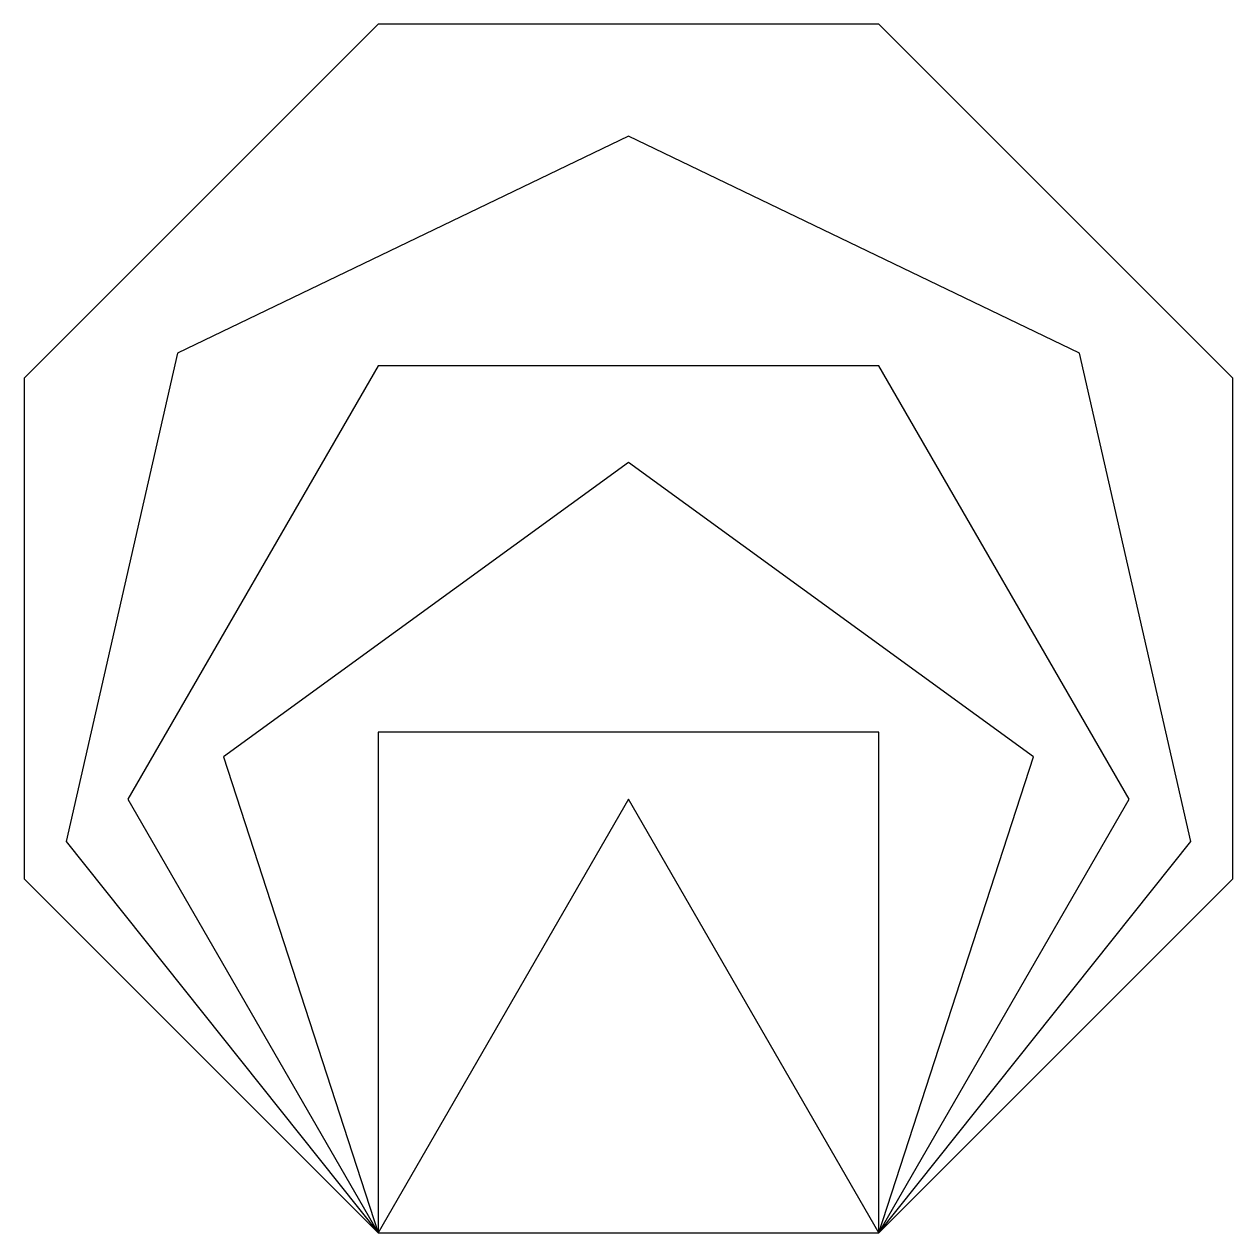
# Model space of a CAD drawing. Header units: millimetres. Extents: x -4.1 to 44.1, y 0 to 48.3.
import ezdxf

# ---------------------------------------------------------------- set-up
doc = ezdxf.new("R2010")
doc.units = ezdxf.units.MM
doc.header["$MEASUREMENT"] = 0
doc.layers.get('0').update_dxf_attribs({"lineweight": 25, "true_color": 0xffffff})

msp = doc.modelspace()

# ---------------------------------------------------------------- linework, layer by layer
for p, q in [((10, 48.284), (-4.142, 34.142)), ((30, 48.284), (10, 48.284)), ((44.142, 34.142), (30, 48.284)), ((20, 43.813), (1.981, 35.135)), ((38.019, 35.135), (20, 43.813)), ((1.981, 35.135), (-2.47, 15.637)), ((42.47, 15.637), (38.019, 35.135)), ((10, 34.641), (0, 17.321)), ((30, 34.641), (10, 34.641)), ((40, 17.321), (30, 34.641)), ((-4.142, 34.142), (-4.142, 14.142)), ((44.142, 14.142), (44.142, 34.142)), ((20, 30.777), (3.82, 19.021)), ((36.18, 19.021), (20, 30.777)), ((10, 20), (10, 0)), ((30, 20), (10, 20)), ((30, 0), (30, 20)), ((3.82, 19.021), (10, 0)), ((30, 0), (36.18, 19.021)), ((0, 17.321), (10, 0)), ((20, 17.321), (10, 0)), ((30, 0), (20, 17.321)), ((30, 0), (40, 17.321)), ((-2.47, 15.637), (10, 0)), ((30, 0), (42.47, 15.637)), ((-4.142, 14.142), (10, 0)), ((30, 0), (44.142, 14.142)), ((10, 0), (30, 0)), ((10, 0), (30, 0)), ((10, 0), (30, 0)), ((10, 0), (30, 0)), ((10, 0), (30, 0)), ((10, 0), (30, 0))]:
    msp.add_line(p, q)

doc.saveas('drawing.dxf')
